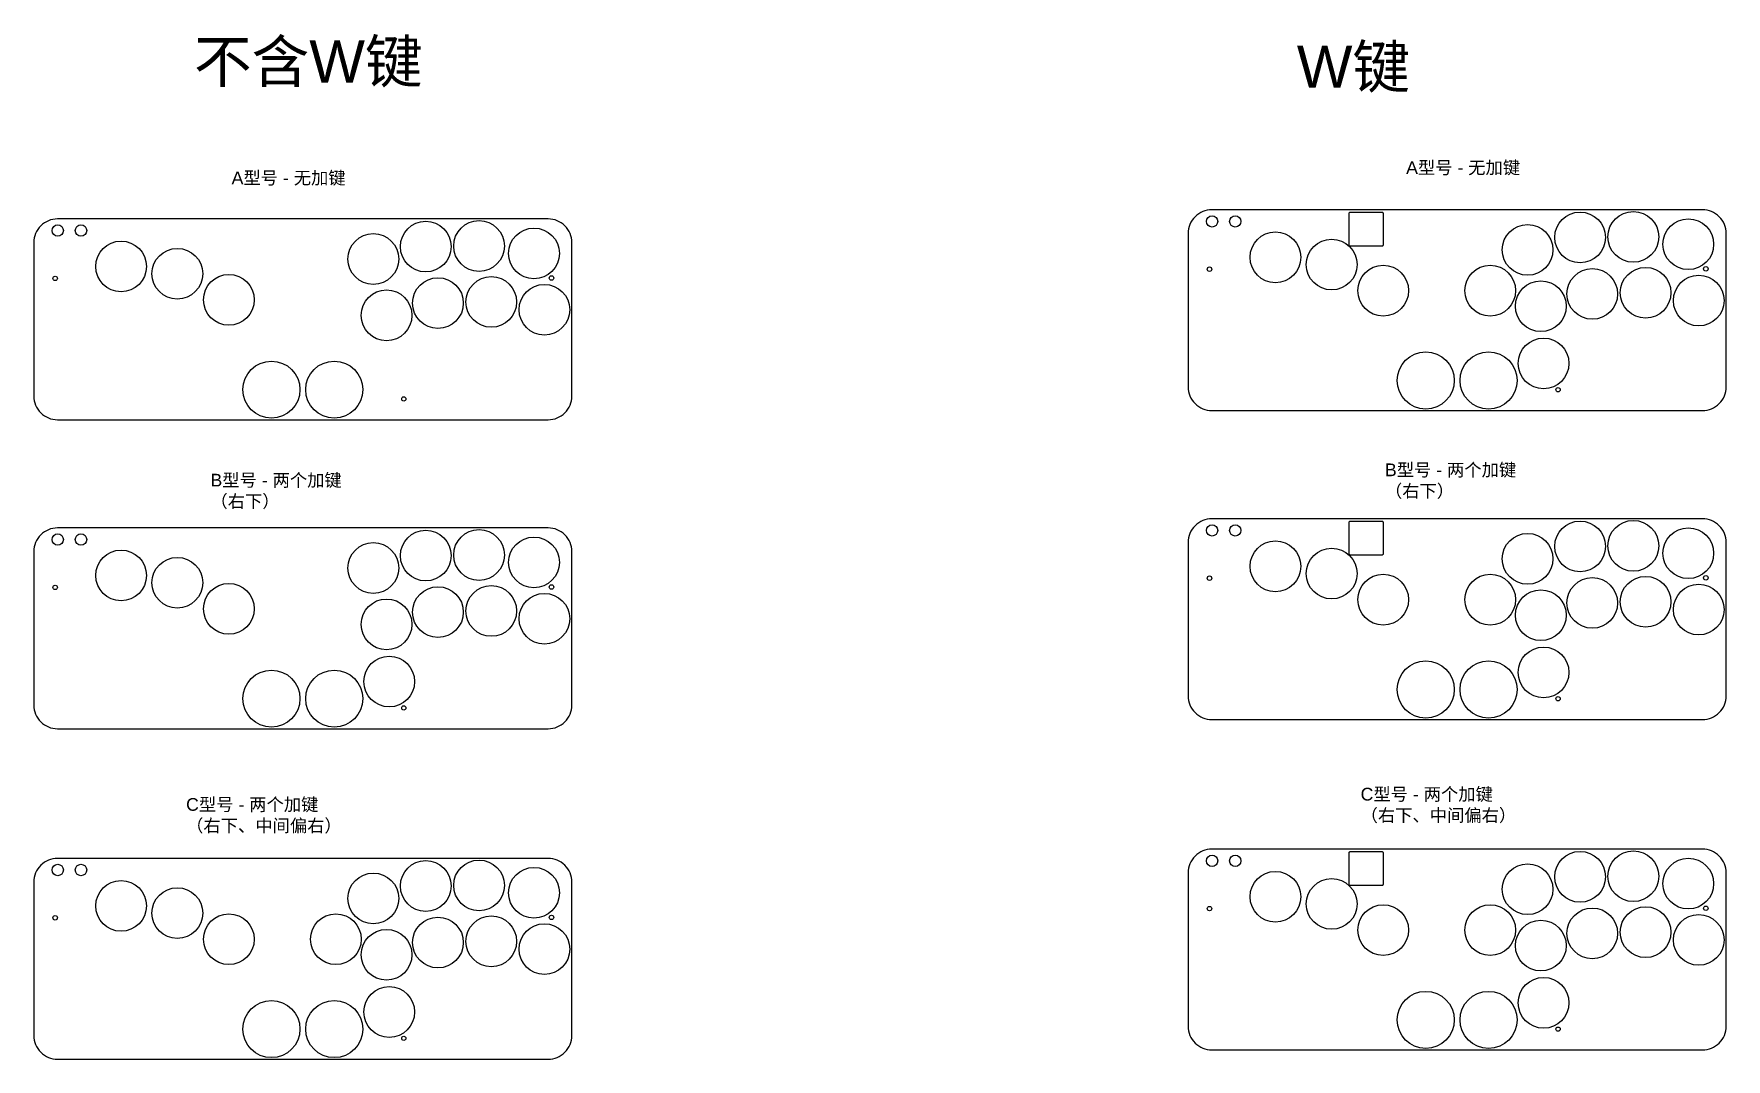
# Model space of a CAD drawing. Header units: millimetres. Extents: x 1120 to 1921, y 1633 to 2118.
import ezdxf

# ---------------------------------------------------------------- set-up
doc = ezdxf.new("R2010")
doc.units = ezdxf.units.MM
doc.layers.add('01 外壳', color=7, linetype='Continuous')
doc.layers.add('限位器', color=7, linetype='Continuous')
doc.styles.get("Standard").update_dxf_attribs({"font": 'Arial.ttf'})

msp = doc.modelspace()

# ---------------------------------------------------------------- linework, layer by layer
for points in [[(1666.57, 1950.7, 0.414214), (1677.77, 1939.5), (1909.97, 1939.5, 0.414214), (1921.17, 1950.7), (1921.17, 2023.3, 0.414214), (1909.97, 2034.5), (1677.77, 2034.5, 0.414214), (1666.57, 2023.3)], [(1120.29, 1946.36, 0.414214), (1131.49, 1935.16), (1363.69, 1935.16, 0.414214), (1374.89, 1946.36), (1374.89, 2018.96, 0.414214), (1363.69, 2030.16), (1131.49, 2030.16, 0.414214), (1120.29, 2018.96)], [(1120.29, 1800.17, 0.414214), (1131.49, 1788.97), (1363.69, 1788.97, 0.414214), (1374.89, 1800.17), (1374.89, 1872.77, 0.414214), (1363.69, 1883.97), (1131.49, 1883.97, 0.414214), (1120.29, 1872.77)], [(1666.57, 1804.51, 0.414214), (1677.77, 1793.31), (1909.97, 1793.31, 0.414214), (1921.17, 1804.51), (1921.17, 1877.11, 0.414214), (1909.97, 1888.31), (1677.77, 1888.31, 0.414214), (1666.57, 1877.11)], [(1666.57, 1648.19, 0.414214), (1677.77, 1636.99), (1909.97, 1636.99, 0.414214), (1921.17, 1648.19), (1921.17, 1720.79, 0.414214), (1909.97, 1731.99), (1677.77, 1731.99, 0.414214), (1666.57, 1720.79)], [(1120.29, 1643.85, 0.414214), (1131.49, 1632.65), (1363.69, 1632.65, 0.414214), (1374.89, 1643.85), (1374.89, 1716.45, 0.414214), (1363.69, 1727.65), (1131.49, 1727.65, 0.414214), (1120.29, 1716.45)]]:
    msp.add_lwpolyline(points, format="xyb", close=True)
at = {"transparency": 33554687}
for centre in [(1841.64, 1949.36), (1295.36, 1945.02), (1841.64, 1803.17), (1295.36, 1798.83), (1295.36, 1642.51), (1841.64, 1646.85)]:
    msp.add_circle(centre, 1, dxfattribs=at)
at = {"layer": '01 外壳', "transparency": 33554687}
for centre, radius in [((1131.59, 2024.66), 2.7), ((1142.59, 2024.66), 2.7), ((1305.76, 2017.07), 12), ((1330.97, 2017.35), 12), ((1677.87, 2029), 2.7), ((1688.87, 2029), 2.7), ((1827.22, 2015.54), 12), ((1852.05, 2021.41), 12), ((1877.25, 2021.69), 12), ((1903.26, 2018.2), 12), ((1161.57, 2007.67), 12), ((1280.94, 2011.2), 12), ((1356.98, 2013.86), 12), ((1707.86, 2012.01), 12), ((1734.47, 2008.58), 12), ((1188.19, 2004.25), 12), ((1130.39, 2002.04), 1.05), ((1212.58, 1991.89), 12), ((1311.54, 1990.33), 12), ((1336.77, 1990.89), 12), ((1365.28, 2002.21), 1.05), ((1676.67, 2006.38), 1.05), ((1758.86, 1996.23), 12), ((1809.5, 1996.23), 12), ((1857.82, 1994.67), 12), ((1883.05, 1995.23), 12), ((1908.18, 1991.55), 12), ((1911.56, 2006.55), 1.05), ((1287.19, 1984.55), 12), ((1361.9, 1987.21), 12), ((1833.47, 1988.88), 12), ((1834.76, 1961.81), 12), ((1232.72, 1949.4), 13.5), ((1262.46, 1949.4), 13.5), ((1779, 1953.74), 13.5), ((1808.74, 1953.74), 13.5), ((1305.76, 1870.88), 12), ((1330.97, 1871.16), 12), ((1677.87, 1882.81), 2.7), ((1688.87, 1882.81), 2.7), ((1852.05, 1875.22), 12), ((1877.25, 1875.5), 12), ((1903.26, 1872.01), 12), ((1131.59, 1878.47), 2.7), ((1142.59, 1878.47), 2.7), ((1280.94, 1865.01), 12), ((1356.98, 1867.67), 12), ((1707.86, 1865.82), 12), ((1734.47, 1862.39), 12), ((1827.22, 1869.35), 12), ((1161.57, 1861.48), 12), ((1188.19, 1858.05), 12), ((1676.67, 1860.19), 1.05), ((1758.86, 1850.04), 12), ((1809.5, 1850.04), 12), ((1857.82, 1848.48), 12), ((1883.05, 1849.03), 12), ((1911.56, 1860.36), 1.05), ((1130.39, 1855.85), 1.05), ((1212.58, 1845.7), 12), ((1287.19, 1838.35), 12), ((1311.54, 1844.14), 12), ((1336.77, 1844.69), 12), ((1361.9, 1841.02), 12), ((1365.28, 1856.02), 1.05), ((1833.47, 1842.69), 12), ((1908.18, 1845.35), 12), ((1834.76, 1815.62), 12), ((1288.48, 1811.28), 12), ((1779, 1807.54), 13.5), ((1808.74, 1807.54), 13.5), ((1232.72, 1803.21), 13.5), ((1262.46, 1803.21), 13.5), ((1852.05, 1718.9), 12), ((1877.25, 1719.18), 12), ((1131.59, 1722.15), 2.7), ((1142.59, 1722.15), 2.7), ((1305.76, 1714.57), 12), ((1330.97, 1714.84), 12), ((1356.98, 1711.35), 12), ((1677.87, 1726.49), 2.7), ((1688.87, 1726.49), 2.7), ((1827.22, 1713.03), 12), ((1903.26, 1715.69), 12), ((1161.57, 1705.16), 12), ((1280.94, 1708.7), 12), ((1707.86, 1709.5), 12), ((1734.47, 1706.08), 12), ((1188.19, 1701.74), 12), ((1130.39, 1699.53), 1.05), ((1212.58, 1689.38), 12), ((1263.22, 1689.38), 12), ((1311.54, 1687.82), 12), ((1336.77, 1688.38), 12), ((1365.28, 1699.7), 1.05), ((1676.67, 1703.87), 1.05), ((1758.86, 1693.72), 12), ((1809.5, 1693.72), 12), ((1833.47, 1686.37), 12), ((1857.82, 1692.16), 12), ((1883.05, 1692.72), 12), ((1908.18, 1689.04), 12), ((1911.56, 1704.04), 1.05), ((1287.19, 1682.04), 12), ((1361.9, 1684.7), 12), ((1288.48, 1654.96), 12), ((1834.76, 1659.3), 12), ((1232.72, 1646.89), 13.5), ((1262.46, 1646.89), 13.5), ((1779, 1651.23), 13.5), ((1808.74, 1651.23), 13.5)]:
    msp.add_circle(centre, radius, dxfattribs=at)
at = {"layer": '限位器', "transparency": 33554687}
for points in [[(1742.8, 2032.93, -0.414214), (1743.2, 2033.33), (1758.4, 2033.33, -0.414214), (1758.8, 2032.93), (1758.8, 2017.73, -0.414214), (1758.4, 2017.33), (1743.2, 2017.33, -0.414214), (1742.8, 2017.73)], [(1742.8, 1886.74, -0.414214), (1743.2, 1887.14), (1758.4, 1887.14, -0.414214), (1758.8, 1886.74), (1758.8, 1871.54, -0.414214), (1758.4, 1871.14), (1743.2, 1871.14, -0.414214), (1742.8, 1871.54)], [(1742.8, 1730.42, -0.414214), (1743.2, 1730.82), (1758.4, 1730.82, -0.414214), (1758.8, 1730.42), (1758.8, 1715.22, -0.414214), (1758.4, 1714.82), (1743.2, 1714.82, -0.414214), (1742.8, 1715.22)]]:
    msp.add_lwpolyline(points, format="xyb", close=True, dxfattribs=at)

# ---------------------------------------------------------------- texts
at = {"attachment_point": 1}
for s, width, heights, insert, char_height in [('\\pxql;{\\fArial Unicode MS|b0|i0|c134|p0;不含W键}', 196.6426, [51.34], (1196.07, 2114.7), 20), ('\\pxql;{\\fArial Unicode MS|b0|i0|c134|p0;W键}', 196.6426, [51.34], (1717.98, 2112.2), 20), ('\\pxql;{\\fArial Unicode MS|b0|i0|c0|p0;A\\fArial Unicode MS|b0|i0|c134|p0;型号 - 无加键}', 95.2919, [48.15], (1769.71, 2057.45), 6), ('\\pxql;{\\fArial Unicode MS|b0|i0|c0|p0;A\\fArial Unicode MS|b0|i0|c134|p0;型号 - 无加键}', 95.2919, [48.15], (1213.87, 2052.58), 6), ('\\pxql;{\\fArial Unicode MS|b0|i0|c134|p0;B型号 - 两个加键\\P（右下）}', 95.2919, [48.15], (1759.68, 1914.46), 6), ('\\pxql;{\\fArial Unicode MS|b0|i0|c134|p0;B型号 - 两个加键\\P（右下）}', 95.2919, [48.15], (1203.85, 1909.59), 6), ('\\pxql;{\\fArial Unicode MS|b0|i0|c0|p0;C\\fArial Unicode MS|b0|i0|c134|p0;型号 - 两个加键\\P（右下、中间偏右）}', 95.2919, [48.15], (1192.34, 1756.15), 6), ('\\pxql;{\\fArial Unicode MS|b0|i0|c0|p0;C\\fArial Unicode MS|b0|i0|c134|p0;型号 - 两个加键\\P（右下、中间偏右）}', 95.2919, [48.15], (1748.17, 1761.02), 6)]:
    msp.add_mtext_dynamic_manual_height_columns(s, width=width, gutter_width=12.5, heights=heights, dxfattribs=dict(at, insert=insert, char_height=char_height))

doc.saveas('drawing.dxf')
